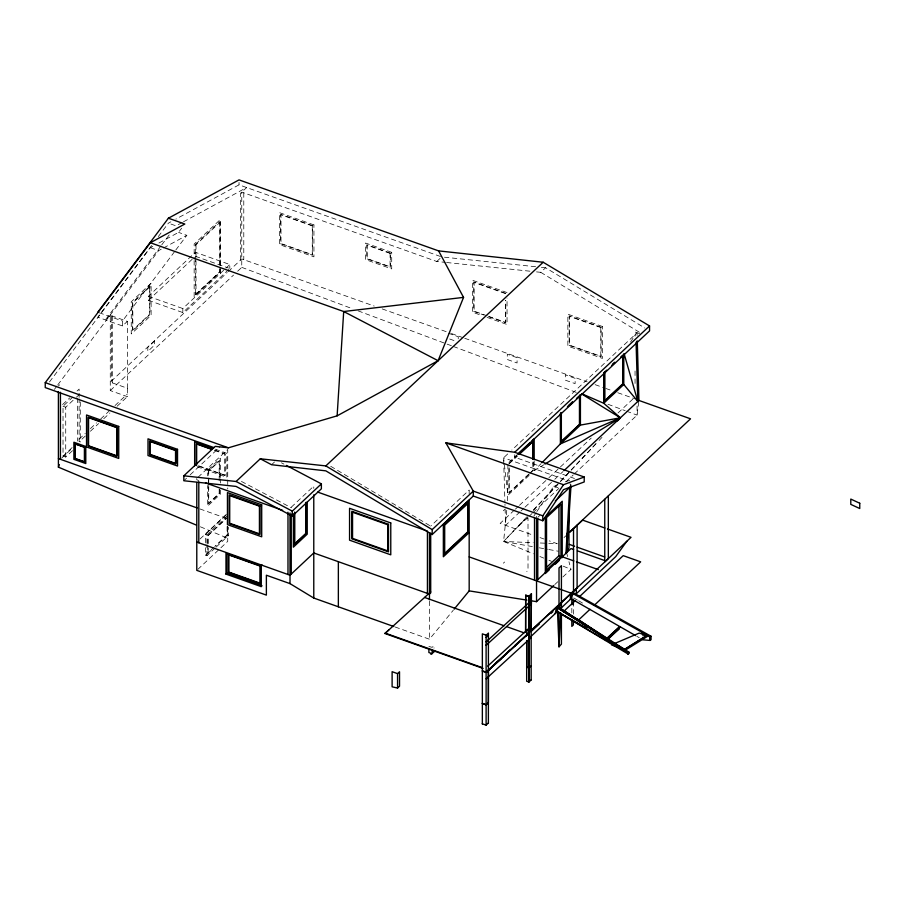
<?xml version="1.0" encoding="UTF-8"?>
<svg xmlns="http://www.w3.org/2000/svg" width="905" height="905" viewBox="0 0 905 905"><rect width="100%" height="100%" fill="white"/><g stroke="black" fill="none" stroke-linecap="round" stroke-linejoin="round"><path stroke-width="0.68" stroke-dasharray="4.53 3.39" d="M85.274 436.052L79.108 441.821L79.108 398.834M127.345 388.222L127.345 321.377L110.274 315.302L110.274 390.564L127.345 396.639L127.345 388.222L110.274 382.148L227.2 272.586M215.175 547.989L206.917 555.727L205.446 555.195L205.446 544.086M205.446 542.695L205.446 534.369L227.098 514.074M206.917 555.727L206.917 544.618M206.917 543.226L206.917 534.889L228.58 514.594M207.867 545.104L207.867 553.362L211.815 549.663M207.867 543.735L207.867 535.477L226.646 517.886M208.116 552.751L208.116 544.844M208.116 543.532L208.116 535.624L226.374 518.52M227.098 526.574L227.098 534.912L228.58 535.432L228.58 527.095M227.393 526.789L227.393 534.697L214.723 546.507M227.63 526.586L227.63 534.844L215.775 545.953M197.81 569.392L227.732 541.36L227.732 527.163M469.175 493.825L469.175 490.046L430.701 526.099M571.824 612.855L571.824 606.09M573.363 614.122L573.363 604.642M637.075 335.529L637.075 332.746L511.8 450.113M506.766 510.307L503.599 541.462L533.396 553.815M507.513 500.737L507.931 464.74M638.749 401.775L637.075 415.135L574.29 473.949M630.547 342.079L635.819 333.911M533.814 516.144L536.111 512.694M536.88 511.54L553.758 486.2L557.638 484.752M151.588 245.526L97.785 317.169L122.469 325.947L127.345 321.377M158.318 236.578L168.409 223.15L170.887 221.804M49.492 381.944L150.343 247.676L152.787 246.352M160.886 246.002L105.399 319.872L111.519 314.137L111.519 380.982M161.724 244.882L170.129 233.682M54.379 389.399L56.925 386.016M57.773 384.885L158.624 250.628L162.3 248.626M158.918 243.026L178.534 232.381L181.667 228.207M122.469 325.947L122.469 321.004L174.97 251.104M175.808 249.984L186.826 235.323L178.534 232.381M395.123 626.995L429.456 639.213L453.281 610.208M532.366 546.597L503.599 541.462L527.434 516.732M533.249 510.556L559.392 482.727M560.353 481.698L598.115 441.516M599.087 440.475L601.983 437.387M526.767 516.936L503.599 541.462L533.237 542.706M533.52 509.787L570.195 470.951M571.157 469.933L598.182 441.312M534.176 460.962L534.176 470.679L540.975 463.733M195.333 244.52L219.451 221.917L220.13 222.155L220.13 272.281L196.012 294.883L195.333 294.645L195.333 244.52L196.012 244.757L220.13 222.155M228.784 269.486L182.821 312.564L148.397 300.313L148.397 296.308L195.39 252.28L229.813 264.52L229.813 268.536M148.397 300.313L193.353 258.197M58.406 385.96L59.662 384.795M62.615 404.546L69.832 397.793M77.049 391.028L79.108 389.093L79.108 391.876M72.513 450.69L65.726 457.048L63.022 456.097L63.022 406.255L72.728 397.159M65.726 457.048L65.726 407.216L75.42 398.121M76.393 397.216L79.301 394.49M195.333 294.645L219.451 272.043L219.451 266.477M196.012 294.385L220.13 271.783M182.821 312.564L182.821 308.548L225.074 268.955M226.024 268.072L229.813 264.52M228.23 271.624L241.759 258.943L374.206 306.071M110.274 390.564L233.547 275.063M237.653 271.217L241.759 267.36L241.759 192.109L436.776 261.488L445.203 262.36M79.108 439.197L85.274 433.427M90.398 428.619L96.552 422.85M100.659 419.004L108.871 411.311M115.026 405.542L127.345 394.003M63.022 456.097L72.728 447.002M61.585 458.235L71.902 448.586M90.398 431.244L98.611 423.551M103.736 418.744L109.901 412.974M117.084 406.243L127.345 396.639M183.839 480.747L186.509 478.247M190.208 474.786L220.13 446.753M198.025 477.297L227.732 449.457L227.732 489.028M436.776 261.488L441.651 256.918L239.033 184.835L175.842 219.112M271.568 464.729L274.498 461.991M200.073 538.961L226.714 514.006M205.446 555.195L213.693 547.468M216.205 547.027L228.58 535.432M536.507 271.885L540.726 272.326L545.602 267.756L644.779 327.983M291.263 507.207L313.775 486.109L313.775 488.395M507.705 453.948L503.599 457.794L504.933 502.829M508.938 462.398L517.015 454.842M574.471 478.485L514.707 457.217L516.778 455.283M508.904 463.665L517.004 456.075M509.187 463.756L517.445 456.03M528.792 474.13L509.187 492.49L509.187 467.862M529.821 473.168L532.921 470.261L532.921 462.059M529.154 474.152L508.904 493.123L508.904 467.874M530.172 473.202L533.203 470.362L533.203 461.946M529.131 475.408L507.931 495.261L503.599 457.794L567.639 480.578M503.361 510.759L504.605 509.594M514.368 510.092L500.148 523.407L533.396 535.24M515.386 509.142L518.429 506.28M519.447 505.329L547.876 478.688M548.894 477.738L591.214 438.088M618.013 412.985L633.466 398.505M519.956 511.902L505.601 525.352L504.979 504.232M520.975 510.94L524.052 508.067M525.07 507.105L553.769 480.216M554.799 479.254L562.989 471.573M518.723 526.009L527.988 517.332M529.018 516.37L532.106 513.474M533.135 512.513L558.86 488.406M566.066 481.664L573.272 474.91M526.755 519.085L528.011 517.92L528.011 570.342L526.755 571.519M537.796 517.343L539.855 515.409M503.361 563.193L504.605 562.016M564.019 537.547L565.93 535.76M554.776 584.573L557.808 581.734M562.876 576.983L570.976 569.392L568.951 561.688M534.176 470.679L543.758 464.808M182.21 222.494L176.011 225.854L168.409 223.15M183.455 221.816L246.635 187.539L240.515 193.274L240.515 260.12M163.522 247.959L186.826 235.323M565.41 481.856L570.591 479.933M540.296 543L547.344 543.294M548.758 543.362L557.231 543.713L549.29 540.885M444.457 257.212L535.771 266.737M541.382 267.314L545.602 267.756M446.606 262.507L530.896 271.296M539.21 547.808L547.423 549.278M548.803 549.527L558.385 551.236M428.891 646.509L432.183 647.324L433.948 645.661L434.004 648.172M639.609 333.651L635.05 332.022L635.05 336.208M507.038 292.564L472.455 280.256L472.455 312.18L481.765 315.483M505.759 293.333L473.734 281.941L473.734 311.399L483.983 315.053M505.375 293.559L474.118 282.439L474.118 311.173L487.139 315.811M488.44 316.275L505.375 322.293L505.375 300.403M489.107 316.874L505.759 322.791L505.759 300.347M487.082 317.384L507.038 324.476L507.038 298.118M382.193 308.91L450.068 333.051M451.391 333.526L463.371 337.791M464.706 338.266L587.141 381.82M595.117 384.659L604.438 387.974M605.773 388.449L612.425 390.813M617.742 392.713L635.05 398.867M448.45 333.266L458.235 336.751L458.235 340.721M449.672 339.002L457.014 341.615M195.39 256.285L228.49 268.061M219.451 272.043L220.13 272.281M150.343 247.676L158.624 250.628M148.397 296.308L182.821 308.548M99.086 312.689L122.469 321.004M553.758 486.2L558.634 487.931M540.014 537.593L543.984 539.007M215.243 449.174L226.827 453.292L226.827 477.297L194.654 465.837M214.689 450.147L225.198 453.891L225.198 475.532L196.283 465.249M214.576 450.385L224.825 454.027L224.825 475.136L197.935 465.566M63.022 406.255L65.726 407.216M198.806 480.51L196.781 479.786L196.781 478.462M199.847 508.915L226.408 518.361M205.446 534.369L206.917 534.889M241.759 267.36L352.814 308.877M358.109 310.856L451.98 345.948M453.303 346.434L576.259 392.397M607.979 404.264L625.174 410.689M626.498 411.175L637.075 415.135L637.075 405.236M539.878 556.507L543.769 558.114M548.95 560.263L551.541 561.338M563.204 566.168L570.976 569.392M200.378 526.789L227.732 538.271M281.432 462.794L283.932 464.118M241.42 481.426L291.376 507.784M636.815 636.328L639.247 637.72M573.793 597.956L577.401 600.072M578.6 600.773L584.607 604.302M330.698 466.279L432.228 527.083M540.726 272.326L639.903 332.554M569.958 483.643L570.976 486.257L570.976 484.005M566.598 552.695L567.616 556.552M635.05 371.016L635.05 386.333M536.541 516.269L536.541 518.508M514.707 454.751L514.707 457.217M429.456 601.158L429.456 639.213M243.784 192.833L243.784 259.667M239.033 182.357L239.033 184.835M220.345 273.389L220.345 219.508L194.156 244.045L194.156 259.237M220.424 477.546L220.424 458.224L207.483 470.351L207.483 475.872M220.424 478.926L220.424 483.066M220.424 489.967L220.424 494.107L207.483 506.234L207.483 485.533M219.451 221.917L219.451 265.086M219.508 477.026L219.508 460.509L208.399 470.917L208.399 479.175M219.508 489.413L219.508 493.542L208.399 503.949L208.399 486.053M219.18 480.815L219.18 461.346L208.738 471.12L208.738 476.686M219.18 489.153L219.18 493.327L208.738 503.112L208.738 483.643M208.738 478.078L208.738 482.252M208.399 480.555L208.399 484.684M196.012 244.757L196.012 294.883M194.156 260.617L194.156 297.926M112.299 316.026L112.299 382.872M80.273 401.888L80.273 442.036M79.108 393.268L79.108 397.442M77.581 398.155L77.581 441.074M151.101 283.22L131.248 301.829L131.248 333.945L151.101 315.347L151.101 283.22M149.947 286.093L132.39 302.542L132.39 331.083L149.947 314.635L149.947 286.093M149.517 287.179L132.831 302.813L132.831 329.997L149.517 314.363L149.517 287.179M154.551 341.049L147.82 347.35L147.82 351.4L154.551 345.088L154.551 341.049M602.447 326.501L567.865 314.205L567.865 346.117L602.447 358.425L602.447 326.501M391.718 252.359L365.53 243.038L365.53 259.588L391.718 268.909L391.718 252.359M313.933 224.915L279.34 212.607L279.34 244.531L313.933 256.828L313.933 224.915M601.169 327.282L569.143 315.89L569.143 345.348L601.169 356.74L601.169 327.282M600.784 327.508L569.528 316.388L569.528 345.122L600.784 356.242L600.784 327.508M390.406 253.151L366.83 244.769L366.83 258.796L390.406 267.19L390.406 253.151M312.644 225.684L280.618 214.293L280.618 243.75L312.644 255.153L312.644 225.684M390.078 253.343L367.159 245.198L367.159 258.604L390.078 266.749L390.078 253.343M312.27 225.922L281.003 214.79L281.003 243.524L312.27 254.644L312.27 225.922M517.072 357.69L507.286 354.206L507.286 359.5L517.072 362.984L517.072 357.69M575.116 378.335L565.331 374.851L565.331 380.157L575.116 383.63L575.116 378.335"/><path stroke-width="1.36" d="M196.476 525.149L58.406 467.161L58.406 391.548M196.781 482.557L196.781 570.365L266.375 595.117L266.375 575.218L290.007 583.623L313.775 598.047L393.811 626.52M225.978 574.098L226.884 573.25L262.031 585.75L261.126 586.598L225.978 574.098L225.978 553.26L261.126 565.772L262.031 564.912M226.884 573.25L226.884 553.803M261.126 586.598L261.126 565.772M287.982 574.494L287.982 512.241M290.007 512.954L290.007 583.623M430.701 533.09L430.701 592.933L429.456 594.11L429.456 599.744M482.354 703.524L486.109 704.859L488.383 702.495L488.417 670.322L500.906 658.964M528.792 681.974L528.769 596.293L531.45 593.782L531.167 630.898M486.109 645.333L531.382 603.884L531.167 594.042L531.167 679.938M559.019 612.764L559.019 646.826L561.417 644.1L561.417 613.364M562.231 557.695L562.231 501.257L545.342 517.083L545.342 573.521L549.312 569.799M571.824 619.62L571.824 626.384L573.363 624.948L573.363 620.887M571.824 604.732L571.824 599.325M573.363 604.642L573.363 599.234M637.075 352.237L637.075 341.106M525.534 631.758L525.681 595.196L528.916 596.293L528.927 667.981L526.665 667.177M568.951 506.11L568.951 547.887L566.598 552.695L566.835 545.67M566.971 541.462L567.243 533.022M560.817 613.601L559.019 646.826L557.276 606.441L628.941 652.143L628.873 653.625L628.059 653.998L557.276 611.678L557.276 606.441L486.109 672.449L482.354 671.114M565.976 553.283L569.72 487.422M286.433 465.43L321.377 483.87L321.377 488.813L292.292 516.076L236.092 486.426L183.839 480.747L183.839 475.804L215.254 446.38L228.422 447.805L337.124 415.836L343.696 311.524L150.343 242.732L45.25 382.645L45.25 387.589L213.919 447.59M566.598 552.695L570.976 486.257L555.308 500.929M635.604 635.627L571.1 598.658L571.711 592.922L650.073 636.826L651.068 636.272L651.068 639.722L650.073 640.344L650.073 636.826L643.285 635.061M572.198 594.528L572.435 592.232L651.068 636.272L644.315 634.439M555.285 613.567L556.485 607.187L628.805 652.799L628.059 653.998L627.957 652.596L624.62 649.383L607.481 639.79L618.986 628.952L620.049 626.667L606.701 638.602L618.85 627.176M58.406 467.161L59.323 464.616M337.124 415.836L438.099 360.71L463.552 297.383L438.608 250.889L239.033 179.891L168.409 218.207L97.785 312.225M571.1 598.658L573.125 593.714M628.059 653.998L628.941 652.143L627.957 652.596L556.485 607.187M542.785 520.76L542.785 515.816L563.498 484.718L584.211 477.003L584.211 481.946L563.498 489.662L542.785 520.76L473.281 496.042L432.183 534.538L325.823 470.849L271.568 464.729L260.301 458.79L236.092 481.483L183.839 475.804M626.848 541.258L615.739 556.598L576.304 593.759L576.304 588.623M454.174 609.133L469.175 590.875L469.175 500.114L443.348 524.3L443.348 556.756L469.175 532.559M618.443 419.875L620.378 417.805L603.748 403.257L581.723 393.743M617.482 420.87L620.378 417.805L581.598 393.913M541.948 462.738L560.387 443.88L580.422 425.101L620.378 417.805L544.957 464.073M577.107 525.217L577.107 587.854L570.376 594.166L570.376 599.348M528.769 638.534L557.491 611.475M571.824 597.967L561.123 608.058L561.417 602.56L631.034 537.332L607.481 528.961M260.301 458.79L325.823 465.905L543.181 262.246L649.552 325.936L649.552 330.879L517.807 454.321M292.292 516.076L292.292 511.133L321.377 483.87M432.183 534.538L432.183 529.595L473.281 491.098L542.785 515.816M473.281 496.042L473.281 491.098L445.882 442.873L514.707 452.274L649.552 325.936M568.34 405.734L572.469 401.865M612.73 364.149L614.789 362.215M567.39 406.99L572.424 402.284M576.44 398.505L579.46 395.677L579.46 424.411L561.349 441.38L561.349 412.646M606.712 370.145L604.71 372.034L604.71 400.768L622.821 383.799L622.821 355.065L620.807 356.943M611.746 365.428L614.767 362.6M519.04 452.941L530.138 442.545M532.163 440.656L534.176 438.755L534.176 459.57M519.029 454.186L533.203 440.893L533.203 459.14M519.504 454.095L532.921 441.527L532.921 459.321M623.783 353.957L623.783 384.489L603.748 403.257L603.748 372.724M564.019 470.623L638.919 400.44L637.301 341.208M397.555 673.625L399.524 671.77L399.524 686.216L397.555 688.06L392.114 686.816L392.114 671.691L397.555 673.625L397.555 688.06M434.083 651.928L430.893 654.349M569.528 532.185L690.538 418.811L638.919 400.44M569.765 532.174L582.628 520.115L604.868 528.022M546.586 567.333L558.939 555.749L558.939 504.707M560.964 556.473L546.541 569.992L546.541 517.558L560.964 504.051L560.964 556.473L558.939 555.749M536.541 580.863L571.01 548.566L573.6 549.482M555.274 564.211L559.256 560.478M528.769 602.922L531.416 600.456M528.769 606.316L531.167 604.065M531.043 600.773L536.541 601.655L553.758 585.524M528.927 633.262L486.109 672.449L488.768 669.96M528.746 639.801L531.212 637.482M563.329 611.769L575.512 600.343M579.585 596.542L623.217 555.647L640.65 561.847L594.133 605.422M486.109 704.622L488.383 702.495M590.026 609.28L578.714 619.868L576.225 618.986L578.714 619.868L608.024 639.349M528.927 667.981L531.212 665.842M526.665 640.616L526.665 681.216L528.927 682.019L531.212 679.881M509.9 650.129L486.109 672.155L482.354 670.831M515.069 645.333L518.169 642.46M526.439 634.801L528.509 632.878M530.579 630.966L577.107 587.854M531.167 600.671L486.109 641.939L488.417 639.824M486.109 678.818L528.927 639.62M483.112 668.433L384.93 633.5L388.924 629.846M482.252 723.796L486.109 725.109L486.109 635.186L488.417 633.07L488.383 723.197M486.109 637.437L488.417 635.321M486.109 645.095L488.417 642.98M487.716 666.137L531.212 626.17M488.417 670.062L528.769 633.149M486.109 672.426L488.417 670.322M384.93 633.5L430.701 591.881M528.769 631.916L531.167 629.733M505.058 655.186L507.366 653.048M515.465 645.729L518.735 642.708M525.963 636.136L528.034 634.258M531.065 631.543L539.38 623.975M550.828 613.567L552.91 611.678M557.061 607.9L560.184 605.06M486.109 725.109L488.383 723.038M606.701 639.62L618.986 628.952M626.17 650.378L611.475 644.846L639.179 633.104L647.595 635.434M646.577 635.661L624.416 649.507L624.62 650.582L647.222 636.532L646.6 635.695L624.62 649.383L624.62 650.582M150.343 242.732L184.801 224.033L168.409 218.207M620.378 417.805L560.387 443.88L560.387 413.347M463.552 297.383L343.696 311.524L438.099 360.71M438.608 250.889L543.181 262.246M469.175 590.875L526.925 600.117M514.707 452.274L584.211 477.003M445.882 442.873L563.498 484.718M569.347 544.391L574.585 546.258M577.198 547.186L604.676 556.96M577.469 550.862L604.563 560.5M562.231 556.79L573.838 560.919M576.428 561.835L598.352 569.641M45.25 382.645L228.422 447.805M212.675 448.258L194.654 441.844L194.654 465.837M212.053 449.208L196.283 443.608L196.283 465.249M212.019 449.468L196.657 444.004L196.657 465.113M317.734 492.094L427.432 531.122L427.432 593.386M469.175 556.892L571.372 593.25M528.769 596.293L525.681 595.196L525.681 632.052M205.458 482.874L282.665 510.341M58.406 458.597L197.2 507.965M424.581 597.447L504.153 625.762M506.811 626.701L524.052 632.844M486.109 635.186L482.354 633.851L482.354 723.989M196.781 542.05L290.007 575.218L313.775 552.955L429.456 594.11L429.456 533.226M385.315 633.149L482.354 667.675M605.388 639.869L557.276 611.678L559.799 612.64M482.252 703.253L486.109 704.859M236.092 481.483L292.292 511.133M557.276 611.678L586.666 628.127M607.572 641.147L611.475 643.432M613.794 644.79L616.113 646.159M618.432 647.516L620.751 648.874M623.081 650.231L625.4 651.589M325.823 465.905L432.183 529.595M559.233 607.685L627.957 652.596L611.542 641.69M623.783 384.489L637.821 401.469L636.068 342.362M624.167 353.923L637.821 401.469M642.358 632.505L642.539 634.937M642.72 637.38L642.901 639.812L650.141 640.435L650.073 636.826M623.036 355.891L623.036 383.958L604.483 401.334L604.483 371.876M608.341 495.963L608.341 558.6L604.755 561.835L604.755 499.322M605.671 639.518L605.671 640.514M580.422 394.58L580.422 425.101M579.686 395.112L579.686 424.569L561.134 441.957L561.134 412.488M573.521 528.577L573.521 591.089M573.363 591.372L573.363 593.952M561.417 607.775L561.417 565.704L559.019 567.955L559.019 608.635M537.796 518.723L537.796 579.686M536.541 518.508L536.541 601.655M534.516 517.479L534.516 580.139M529.006 637.041L529.006 639.858M528.927 633.036L528.927 682.019M526.891 630.31L526.891 634.869M526.778 640.65L526.778 667.223M432.183 649.881L432.183 653.715L428.891 652.539L428.891 648.919M338.357 561.7L338.357 606.803M313.775 494.831L313.775 598.047M307.236 502.422L307.236 534.165L293.378 547.152L293.378 514.029M306.184 502.252L306.184 533.52L294.419 544.539L294.419 513.271M305.924 502.931L305.924 533.362L294.679 543.894L294.679 512.072M291.263 514.164L291.263 574.042M198.806 481.89L198.806 542.762M60.431 392.272L60.431 459.31M228.422 554.437L228.422 572.322L260.493 583.736L260.493 565.84L228.422 554.437M228.818 554.957L228.818 572.073L260.097 583.205L260.097 566.089L228.818 554.957M468.19 502.558L444.332 524.911L444.332 554.301L468.19 531.948L468.19 502.558M467.84 503.44L444.683 525.126L444.683 553.43L467.84 531.733L467.84 503.44M390.768 522.954L349.556 508.293L349.556 540.172L390.768 554.833L390.768 522.954M118.725 426.425L86.541 414.976L86.541 446.968L118.725 458.428L118.725 426.425M117.084 427.409L88.181 417.126L88.181 445.984L117.084 456.267L117.084 427.409M116.711 427.635L88.554 417.624L88.554 445.758L116.711 455.781L116.711 427.635M177.527 449.333L148.001 438.823L148.001 455.532L177.527 466.041L177.527 449.333M388.505 524.312L351.807 511.257L351.807 538.803L388.505 551.858L388.505 524.312M387.77 524.764L352.554 512.23L352.554 538.362L387.77 550.896L387.77 524.764M175.943 450.294L149.597 440.916L149.597 454.582L175.943 463.948L175.943 450.294M175.536 450.543L150.004 441.459L150.004 454.333L175.536 463.405L175.536 450.543M261.703 504.798L227.449 492.614L227.449 524.617L261.703 536.801L261.703 504.798M259.995 505.827L229.157 494.854L229.157 523.588L259.995 534.561L259.995 505.827M259.43 506.167L229.712 495.601L229.712 523.248L259.43 533.814L259.43 506.167M85.783 446.482L73.882 442.24L73.882 459.321L85.783 463.552L85.783 446.482M84.685 447.138L74.979 443.676L74.979 458.654L84.685 462.116L84.685 447.138M84.403 447.308L75.262 444.05L75.262 458.484L84.403 461.742L84.403 447.308M859.75 503.237L850.791 499.074L850.791 504.379L859.75 508.531L859.75 503.237"/></g></svg>
